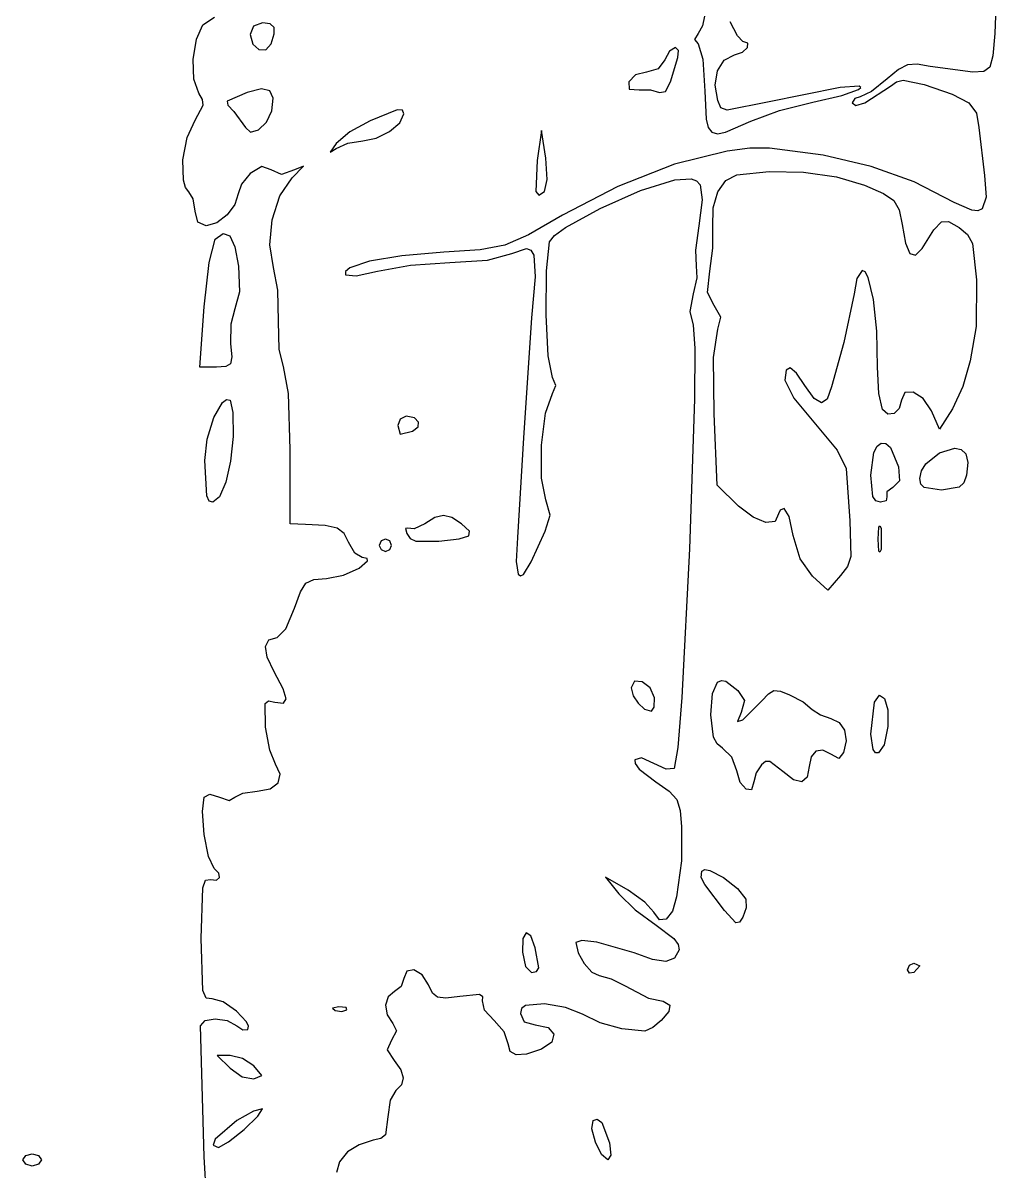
# Model space of a CAD drawing. Extents: x 0 to 282, y 0 to 282.
# Drawn here: x 69.5 to 125.4, y 177.9 to 243.8 of the extents above; entities that cross this region are included whole.
import ezdxf

# ---------------------------------------------------------------- set-up
doc = ezdxf.new("R2010")
doc.units = 0

msp = doc.modelspace()

# ---------------------------------------------------------------- linework, layer by layer
at = {"layer": 'Layer 1'}
for p, q in [((125.378332, 245.197356), (125.306675, 243.169984)), ((79.833607, 243.66386), (80.495065, 244.104832)), ((108.64249, 244.157268), (108.522877, 243.607154)), ((79.452716, 242.833726), (79.833607, 243.66386)), ((82.730904, 243.592894), (82.550105, 243.099005)), ((83.255661, 243.769283), (82.730904, 243.592894)), ((83.69498, 243.710853), (83.255661, 243.769283)), ((83.91271, 243.513517), (83.69498, 243.710853)), ((83.925388, 243.144201), (83.91271, 243.513517)), ((108.522877, 243.607154), (108.267664, 243.169486)), ((110.52545, 243.037198), (110.102116, 243.839768)), ((79.273571, 241.679479), (79.452716, 242.833726)), ((82.550105, 243.099005), (82.5501, 243.099)), ((82.5501, 243.099), (82.697826, 242.559912)), ((82.697826, 242.559912), (83.04399, 242.252334)), ((83.443071, 242.235798), (83.74955, 242.569833)), ((83.74955, 242.569833), (83.925388, 243.144201)), ((108.267664, 243.169486), (108.055998, 242.816708)), ((108.055998, 242.816708), (108.267664, 242.569763)), ((108.267664, 242.569763), (108.541067, 241.687818)), ((110.84295, 242.710878), (110.52545, 243.037198)), ((111.13289, 242.604493), (110.84295, 242.710878)), ((111.098714, 242.362509), (111.13289, 242.604493)), ((125.306675, 243.169984), (125.187612, 241.885101)), ((83.04399, 242.252334), (83.443071, 242.235798)), ((106.623177, 242.151298), (106.363003, 241.652999)), ((106.962726, 242.358555), (106.623177, 242.151298)), ((107.139115, 242.195395), (106.962726, 242.358555)), ((107.103837, 241.79411), (107.139115, 242.195395)), ((109.768631, 241.640965), (110.349061, 241.934766)), ((110.349061, 241.934766), (110.813185, 242.100682)), ((110.813185, 242.100682), (111.098714, 242.362509)), ((125.187612, 241.885101), (125.015633, 241.225297)), ((79.312707, 240.538463), (79.273571, 241.679479)), ((106.363, 241.653), (105.979354, 241.141472)), ((106.363003, 241.652999), (106.363, 241.653)), ((106.680503, 240.383), (107.103837, 241.79411)), ((108.541067, 241.687818), (108.65572, 239.853373)), ((109.383331, 241.01313), (109.768631, 241.640965)), ((120.301634, 241.361998), (119.781837, 241.096312)), ((120.854503, 241.402788), (120.301634, 241.361998)), ((121.602505, 241.264984), (120.854503, 241.402788)), ((124.036675, 240.947484), (121.602505, 241.264984)), ((125.015633, 241.225297), (124.671675, 240.982211)), ((104.674079, 240.784284), (104.28161, 240.382999)), ((105.30467, 240.947444), (104.674079, 240.784284)), ((105.979354, 241.141472), (105.30467, 240.947444)), ((109.242771, 240.193473), (109.383331, 241.01313)), ((119.133055, 240.559428), (118.224651, 239.836231)), ((119.781837, 241.096312), (119.133055, 240.559428)), ((124.671675, 240.982211), (124.036675, 240.947484)), ((79.586662, 239.74802), (79.312707, 240.538463)), ((83.184543, 239.979787), (82.373706, 239.782998)), ((83.674573, 239.875609), (83.184543, 239.979787)), ((104.28161, 240.382999), (104.303659, 239.968485)), ((104.303659, 239.968485), (104.881333, 239.924388)), ((104.881333, 239.924388), (105.542792, 239.933207)), ((105.542792, 239.933207), (106.045503, 239.783277)), ((106.402691, 239.831784), (106.680503, 240.383)), ((109.39656, 239.324206), (109.242771, 240.193473)), ((116.41684, 240.06504), (112.25406, 239.218373)), ((117.5088, 240.136148), (116.41684, 240.06504)), ((116.530946, 239.603673), (117.479588, 239.945978)), ((117.479588, 239.945978), (117.621732, 240.066902)), ((117.621732, 240.066902), (117.5088, 240.136148)), ((117.84542, 239.18359), (119.309444, 240.136091)), ((119.309444, 240.136091), (119.662222, 240.380831)), ((119.662222, 240.380831), (120.041458, 240.48005)), ((120.041458, 240.48005), (121.249724, 240.241924)), ((121.249724, 240.241924), (122.866439, 239.68244)), ((79.796675, 239.376502), (79.586662, 239.74802)), ((79.838016, 239.051286), (79.796675, 239.376502)), ((82.3737, 239.783), (81.231583, 239.289111)), ((81.231583, 239.289111), (81.25749, 239.048782)), ((82.373706, 239.782998), (82.3737, 239.783)), ((83.866947, 239.460543), (83.674573, 239.875609)), ((83.784816, 238.724668), (83.866947, 239.460543)), ((106.045503, 239.783277), (106.402691, 239.831784)), ((108.65572, 239.853373), (108.721866, 238.23886)), ((109.580112, 238.905834), (109.39656, 239.324206)), ((114.86462, 239.218373), (116.530946, 239.603673)), ((117.258925, 239.426125), (117.122224, 239.18359)), ((117.580835, 239.536368), (117.258925, 239.426125)), ((118.224651, 239.836231), (117.580835, 239.536368)), ((122.866439, 239.68244), (123.811774, 239.179179)), ((79.374995, 238.1958), (79.838016, 239.051286)), ((81.25749, 239.048782), (81.597588, 238.68939)), ((81.597588, 238.68939), (82.267866, 237.772167)), ((83.473376, 238.079746), (83.784816, 238.724668)), ((90.994653, 238.790587), (89.4292, 238.159996)), ((91.289554, 238.770192), (90.994653, 238.790587)), ((91.36948, 238.548052), (91.289554, 238.770192)), ((109.938953, 238.755352), (109.580112, 238.905834)), ((112.25406, 239.218373), (109.938953, 238.755352)), ((111.30156, 238.124763), (112.950797, 238.737715)), ((112.950797, 238.737715), (114.86462, 239.218373)), ((117.122224, 239.18359), (117.325072, 239.034762)), ((117.325072, 239.034762), (117.84542, 239.18359)), ((123.811774, 239.179179), (124.261014, 238.589928)), ((124.261014, 238.589928), (124.389444, 237.772474)), ((78.918037, 237.203612), (79.374995, 238.1958)), ((83.01311, 237.639875), (83.473376, 238.079746)), ((89.4292, 238.16), (88.27385, 237.52059)), ((89.4292, 238.159996), (89.4292, 238.16)), ((90.544863, 237.533818), (91.134111, 238.037628)), ((91.134111, 238.037628), (91.36948, 238.548052)), ((108.721866, 238.23886), (108.841756, 237.765435)), ((109.846348, 237.496925), (111.30156, 238.124763)), ((82.267866, 237.772167), (82.559459, 237.504276)), ((82.559459, 237.504276), (83.01311, 237.639875)), ((88.27385, 237.52059), (87.48892, 236.85472)), ((89.77702, 237.14907), (90.544863, 237.533818)), ((99.271745, 237.59561), (99.0248, 235.867)), ((99.51869, 236.00811), (99.271745, 237.59561)), ((108.841756, 237.765435), (109.052596, 237.494168)), ((109.052596, 237.494168), (109.379192, 237.409764)), ((109.379192, 237.409764), (109.846348, 237.496925)), ((124.389444, 237.772474), (124.706944, 235.020804)), ((78.682668, 235.920383), (78.918037, 237.203612)), ((87.48892, 236.85472), (87.144962, 236.356421)), ((87.48892, 236.572498), (88.154789, 236.876769)), ((88.154789, 236.876769), (89.00587, 236.995832)), ((89.00587, 236.995832), (89.77702, 237.14907)), ((87.144962, 236.356421), (87.48892, 236.572498)), ((99.602474, 234.791028), (99.51869, 236.00811)), ((109.936591, 236.418694), (106.918136, 235.655812)), ((111.244074, 236.578547), (109.936591, 236.418694)), ((112.359734, 236.573034), (111.244074, 236.578547)), ((115.447633, 236.172298), (112.359734, 236.573034)), ((118.198193, 235.536745), (115.447633, 236.172298)), ((78.705268, 234.742987), (78.682668, 235.920383)), ((83.215873, 235.536747), (82.550001, 235.126643)), ((83.749451, 235.33831), (83.215873, 235.536747)), ((84.340357, 235.073726), (83.749451, 235.33831)), ((85.090011, 235.33831), (84.340357, 235.073726)), ((84.9489, 234.879699), (85.614768, 235.545567)), ((85.614768, 235.545567), (85.090011, 235.33831)), ((99.0248, 235.867), (98.945425, 234.098701)), ((99.0248, 235.867), (99.0248, 235.867)), ((106.918136, 235.655812), (103.64833, 234.390221)), ((120.684173, 234.643225), (118.198193, 235.536745)), ((78.824675, 234.318), (78.705268, 234.742987)), ((82.550001, 235.126643), (82.051702, 234.5181)), ((84.242795, 233.841758), (84.9489, 234.879699)), ((99.448134, 234.10311), (99.602474, 234.791028)), ((104.969054, 234.157609), (106.926971, 234.77387)), ((106.926971, 234.77387), (107.876164, 234.826787)), ((107.876164, 234.826787), (108.180849, 234.711858)), ((108.180849, 234.711858), (108.382181, 234.482828)), ((109.391579, 234.081547), (109.852946, 234.735839)), ((109.852946, 234.735839), (110.489597, 235.056095)), ((110.489597, 235.056095), (112.34058, 235.250123)), ((112.34058, 235.250123), (114.317239, 235.206026)), ((114.317239, 235.206026), (116.214522, 234.937033)), ((116.214522, 234.937033), (117.827377, 234.456372)), ((122.978334, 233.468584), (120.684173, 234.643225)), ((124.706944, 235.020804), (124.81388, 233.766238)), ((79.022217, 234.0683), (78.824675, 234.318)), ((79.277981, 233.667016), (79.022217, 234.0683)), ((81.844445, 233.962473), (81.666954, 233.348418)), ((82.051702, 234.5181), (81.844445, 233.962473)), ((98.945425, 234.098701), (99.124019, 233.877664)), ((99.124019, 233.877664), (99.448134, 234.10311)), ((103.64833, 234.390221), (100.471134, 232.727754)), ((102.64072, 233.12463), (104.969054, 234.157609)), ((108.382181, 234.482828), (108.50455, 233.62293)), ((109.135264, 233.156056), (109.391579, 234.081547)), ((117.827377, 234.456372), (117.82738, 234.456371)), ((117.82738, 234.456371), (118.907765, 233.989491)), ((118.907765, 233.989491), (119.511898, 233.578835)), ((79.374995, 232.97469), (79.277981, 233.667016)), ((81.666954, 233.348418), (81.218265, 232.754206)), ((83.797965, 232.476397), (84.242795, 233.841758)), ((108.50455, 233.62293), (108.302801, 232.12803)), ((119.511898, 233.578835), (119.811759, 233.042502)), ((123.982648, 233.016587), (122.978334, 233.468584)), ((124.81388, 233.766238), (124.583472, 233.106985)), ((79.533744, 232.32646), (79.374995, 232.97469)), ((81.218265, 232.754206), (80.624053, 232.305515)), ((100.471134, 232.727754), (98.519277, 231.603274)), ((100.656343, 232.025507), (102.64072, 233.12463)), ((109.113767, 232.022205), (109.135264, 233.156056)), ((119.811759, 233.042502), (119.97933, 232.198591)), ((124.331429, 232.992333), (123.982648, 233.016587)), ((124.583472, 233.106985), (124.331429, 232.992333)), ((80.009995, 232.128023), (79.533744, 232.32646)), ((80.624053, 232.305515), (80.009995, 232.128023)), ((83.66402, 231.025048), (83.797965, 232.476397)), ((100.016382, 231.560694), (100.656343, 232.025507)), ((108.302801, 232.12803), (108.126412, 230.730149)), ((109.104948, 230.835992), (109.113767, 232.022205)), ((119.97933, 232.198591), (120.171153, 231.120413)), ((121.806612, 231.88826), (122.241521, 232.361756)), ((122.241521, 232.361756), (122.656587, 232.365617)), ((122.656587, 232.365617), (123.26017, 232.022211)), ((123.26017, 232.022211), (123.746893, 231.61817)), ((80.194755, 230.020185), (80.538713, 231.351926)), ((80.538713, 231.351926), (80.9863, 231.689821)), ((80.9863, 231.689821), (81.367742, 231.541545)), ((81.367742, 231.541545), (81.669809, 230.910404)), ((98.519277, 231.603274), (97.159426, 231.00796)), ((99.730301, 231.21081), (100.016382, 231.560694)), ((121.1435, 230.822761), (121.806612, 231.88826)), ((123.746893, 231.61817), (124.031872, 231.118218)), ((81.669809, 230.910404), (81.879273, 229.799706)), ((83.89057, 229.729139), (83.66402, 231.025048)), ((95.753275, 230.743377), (93.662514, 230.611084)), ((97.159426, 231.00796), (95.753275, 230.743377)), ((97.578354, 230.540527), (98.409586, 230.819993)), ((98.409586, 230.819993), (98.667279, 230.729663)), ((98.667279, 230.729663), (98.830714, 230.447923)), ((99.554463, 229.536219), (99.730301, 231.21081)), ((108.126412, 230.730149), (108.16169, 229.83497)), ((108.937378, 229.517485), (109.104948, 230.835992)), ((120.171153, 231.120413), (120.429123, 230.531716)), ((120.753238, 230.432498), (121.1435, 230.822761)), ((124.031872, 231.118218), (124.247948, 229.023601)), ((79.903713, 227.471366), (80.194755, 230.020185)), ((89.398309, 230.090736), (88.260047, 229.708192)), ((91.257561, 230.407134), (89.398309, 230.090736)), ((93.662514, 230.611084), (91.257561, 230.407134)), ((91.748697, 229.870249), (94.015294, 230.01136)), ((94.015294, 230.01136), (96.167241, 230.156881)), ((96.167241, 230.156881), (97.578354, 230.540527)), ((98.830714, 230.447923), (98.907885, 229.196112)), ((120.429123, 230.531716), (120.753238, 230.432498)), ((81.87927, 229.799706), (81.932187, 228.344496)), ((81.879273, 229.799706), (81.87927, 229.799706)), ((84.124285, 228.432679), (83.89057, 229.729139)), ((88.260047, 229.708192), (88.016065, 229.506585)), ((88.016065, 229.506585), (88.018064, 229.305804)), ((88.631016, 229.252888), (89.852514, 229.517471)), ((89.852514, 229.517471), (91.748697, 229.870249)), ((99.540683, 227.021574), (99.554463, 229.536219)), ((108.16169, 229.83497), (108.192558, 229.142642)), ((108.809496, 228.304808), (108.937378, 229.517485)), ((117.686278, 229.552757), (117.390826, 229.107374)), ((117.868868, 229.479721), (117.686278, 229.552757)), ((118.042363, 229.153678), (117.868868, 229.479721)), ((88.018064, 229.305804), (88.631016, 229.252888)), ((98.907885, 229.196112), (98.707244, 226.836357)), ((108.192558, 229.142642), (107.985301, 228.21219)), ((117.390826, 229.107374), (117.227667, 228.212197)), ((118.338917, 227.894704), (118.042363, 229.153678)), ((124.247948, 229.023601), (124.243538, 226.351308)), ((81.932187, 228.344496), (81.667603, 227.365536)), ((84.172792, 226.659969), (84.124285, 228.432679)), ((107.985301, 228.21219), (107.786863, 227.206772)), ((109.184323, 227.541925), (108.809496, 228.304808)), ((117.227667, 228.212197), (116.627944, 225.425247)), ((79.656768, 224.014146), (79.903713, 227.471366)), ((109.567969, 226.884873), (109.184323, 227.541925)), ((118.529638, 226.080104), (118.338917, 227.894704)), ((81.667603, 227.365536), (81.425068, 226.479181)), ((98.707244, 226.836357), (98.248633, 219.957187)), ((99.665808, 224.65245), (99.540683, 227.021574)), ((107.786863, 227.206772), (107.985301, 226.41302)), ((109.39599, 226.201365), (109.567969, 226.884873)), ((81.425068, 226.479181), (81.420658, 225.354706)), ((84.208069, 225.023958), (84.172792, 226.659969)), ((107.985301, 226.41302), (108.08011, 225.107397)), ((109.157865, 224.574173), (109.39599, 226.201365)), ((118.568223, 224.014147), (118.529638, 226.080104)), ((124.243538, 226.351308), (123.89517, 224.366931)), ((116.627944, 225.425247), (115.922388, 222.885247)), ((81.420658, 225.354706), (81.482394, 224.609462)), ((84.455014, 224.049409), (84.208069, 225.023958)), ((108.08011, 225.107397), (108.062471, 222.165905)), ((81.411838, 224.208176), (81.142845, 224.045015)), ((81.482394, 224.609462), (81.411838, 224.208176)), ((99.90669, 223.41442), (99.665808, 224.65245)), ((109.184323, 221.333025), (109.157865, 224.574173)), ((123.89517, 224.366931), (123.463017, 222.898491)), ((80.609269, 224.014146), (79.656768, 224.014146)), ((81.142845, 224.045015), (80.609269, 224.014146)), ((84.741646, 222.501596), (84.455014, 224.049409)), ((100.091899, 222.955809), (99.90669, 223.41442)), ((113.323951, 223.843808), (113.241268, 223.273302)), ((113.558769, 223.974446), (113.323951, 223.843808)), ((113.92588, 223.675137), (113.558769, 223.974446)), ((114.405438, 222.955802), (113.92588, 223.675137)), ((118.643188, 222.506018), (118.568223, 224.014147)), ((99.90669, 222.497197), (100.091899, 222.955809)), ((113.241268, 223.273302), (113.766025, 222.228199)), ((114.930198, 222.215521), (114.405438, 222.955802)), ((115.922388, 222.885247), (115.675443, 222.176935)), ((123.463017, 222.898491), (122.87211, 221.615261)), ((80.955812, 221.985642), (81.188494, 222.163132)), ((81.188494, 222.163132), (81.385209, 222.109113)), ((81.385209, 222.109113), (81.539549, 221.412378)), ((84.84307, 219.286909), (84.741646, 222.501596)), ((99.503751, 221.365002), (99.90669, 222.497197)), ((108.062471, 222.165905), (107.782454, 213.576312)), ((113.766025, 222.228199), (115.005158, 220.733302)), ((115.349123, 221.954796), (114.930198, 222.215521)), ((115.675443, 222.176935), (115.349123, 221.954796)), ((118.850445, 221.579977), (118.643188, 222.506018)), ((119.944055, 222.109144), (119.822788, 221.634547)), ((120.144697, 222.561142), (119.944055, 222.109144)), ((120.623152, 222.576576), (120.144697, 222.561142)), ((121.19421, 222.208363), (120.623152, 222.576576)), ((121.672665, 221.509421), (121.19421, 222.208363)), ((80.463576, 221.121338), (80.955812, 221.985642)), ((119.170149, 221.320355), (118.850445, 221.579977)), ((119.822788, 221.634547), (119.529541, 221.355081)), ((122.131276, 220.451091), (121.672665, 221.509421)), ((122.87211, 221.615261), (122.131276, 220.451091)), ((80.070559, 219.886616), (80.463576, 221.121338)), ((81.539549, 221.412378), (81.561598, 220.027723)), ((91.157811, 221.033417), (91.0167, 220.663)), ((91.510589, 221.192167), (91.157811, 221.033417)), ((91.98243, 221.094602), (91.510589, 221.192167)), ((92.216145, 220.861438), (91.98243, 221.094602)), ((92.185277, 220.581972), (92.216145, 220.861438)), ((99.276099, 219.525044), (99.503751, 221.365002)), ((109.360712, 217.240805), (109.184323, 221.333025)), ((119.529541, 221.355081), (119.170149, 221.320355)), ((91.0167, 220.663), (91.148992, 220.160291)), ((91.0167, 220.663), (91.0167, 220.663)), ((91.148992, 220.160291), (91.863367, 220.3455)), ((91.863367, 220.3455), (92.185277, 220.581972)), ((115.005158, 220.733302), (116.25752, 219.238404)), ((79.938819, 218.651893), (80.070559, 219.886616)), ((81.5616, 220.027723), (81.409465, 218.619367)), ((81.561598, 220.027723), (81.5616, 220.027723)), ((98.248633, 219.957187), (97.895855, 214.242187)), ((99.266728, 217.645397), (99.276099, 219.525044)), ((118.358503, 219.107738), (118.551979, 219.477673)), ((118.551979, 219.477673), (118.78845, 219.65289)), ((118.78845, 219.65289), (119.048073, 219.628017)), ((119.048073, 219.628017), (119.311002, 219.397678)), ((84.84307, 215.018299), (84.84307, 219.286909)), ((116.25752, 219.238404), (116.769048, 218.193302)), ((118.179909, 217.805217), (118.358503, 219.107738)), ((119.311002, 219.397678), (119.767409, 218.299106)), ((121.341156, 218.464484), (122.126638, 219.101689)), ((122.126638, 219.101689), (123.011337, 219.355247)), ((123.011337, 219.355247), (123.382373, 219.280281)), ((123.382373, 219.280281), (123.647988, 219.039949)), ((123.647988, 219.039949), (123.64799, 219.039948)), ((123.64799, 219.039948), (123.758233, 218.54165)), ((80.062291, 216.61901), (79.938819, 218.651893)), ((81.409465, 218.619367), (81.138266, 217.412758)), ((116.769048, 218.193302), (116.980715, 215.194692)), ((119.767409, 218.299106), (119.76741, 218.299114)), ((119.76741, 218.299114), (119.833556, 217.487722)), ((121.094142, 218.059891), (121.341156, 218.464484)), ((123.758233, 218.54165), (123.683268, 217.805228)), ((99.518634, 216.394137), (99.266728, 217.645397)), ((118.303381, 216.592545), (118.179909, 217.805217)), ((119.833556, 217.487722), (119.44991, 217.099664)), ((121.002158, 217.628839), (121.094142, 218.059891)), ((121.056177, 217.300866), (121.002158, 217.628839)), ((123.683268, 217.805228), (123.521762, 217.37528)), ((81.138266, 217.412758), (80.787692, 216.569951)), ((110.595432, 216.041355), (109.360712, 217.240805)), ((119.114771, 216.861539), (119.097132, 216.570497)), ((119.44991, 217.099664), (119.114771, 216.861539)), ((121.249101, 217.095263), (121.056177, 217.300866)), ((122.236878, 216.958561), (121.249101, 217.095263)), ((123.264344, 217.117311), (122.236878, 216.958561)), ((123.521762, 217.37528), (123.264344, 217.117311)), ((80.186866, 216.31529), (80.062291, 216.61901)), ((80.39743, 216.253003), (80.186866, 216.31529)), ((80.787692, 216.569951), (80.39743, 216.253003)), ((99.778808, 215.521009), (99.518634, 216.394137)), ((118.477565, 216.33182), (118.303381, 216.592545)), ((118.744354, 216.252997), (118.477565, 216.33182)), ((119.066264, 216.345601), (118.744354, 216.252997)), ((119.097132, 216.570497), (119.066264, 216.345601)), ((99.483356, 214.594967), (99.778808, 215.521009)), ((111.429973, 215.40415), (110.595432, 216.041355)), ((112.888492, 215.582744), (112.688952, 215.148387)), ((112.981096, 215.80764), (112.888492, 215.582744)), ((113.205992, 215.900244), (112.981096, 215.80764)), ((113.497034, 215.441635), (113.205992, 215.900244)), ((85.725015, 214.983021), (84.84307, 215.018299)), ((86.855009, 214.927346), (85.725015, 214.983021)), ((87.541825, 214.77576), (86.855009, 214.927346)), ((92.5689, 215.018), (91.969177, 214.735778)), ((92.568904, 215.017999), (92.5689, 215.018)), ((93.152644, 215.375186), (92.568904, 215.017999)), ((93.64047, 215.494249), (93.152644, 215.375186)), ((94.121681, 215.375186), (93.64047, 215.494249)), ((94.685574, 215.017999), (94.121681, 215.375186)), ((95.131506, 214.600729), (94.685574, 215.017999)), ((112.165296, 215.097675), (111.429973, 215.40415)), ((112.688952, 215.148387), (112.165296, 215.097675)), ((113.735159, 214.348024), (113.497034, 215.441635)), ((116.980715, 215.194692), (117.033632, 213.148582)), ((118.651418, 214.82424), (118.707091, 214.900307)), ((118.707091, 214.900307), (118.7793, 214.771322)), ((87.937598, 214.47204), (87.541825, 214.77576)), ((88.194465, 213.959961), (87.937598, 214.47204)), ((91.581122, 214.771055), (91.470879, 214.757826)), ((91.470879, 214.757826), (91.545844, 214.453555)), ((91.545844, 214.453555), (91.733258, 214.17905)), ((91.969177, 214.735778), (91.581122, 214.771055)), ((94.541706, 214.149835), (95.104497, 214.325672)), ((95.104497, 214.325672), (95.131506, 214.600729)), ((97.895855, 214.242187), (97.818685, 212.86084)), ((98.671967, 212.831077), (99.483356, 214.594967)), ((114.136442, 213.01188), (113.735159, 214.348024)), ((118.602911, 214.136322), (118.651418, 214.82424)), ((118.7793, 214.771322), (118.7793, 213.536602)), ((88.556062, 213.33378), (88.194465, 213.959961)), ((90.068643, 214.038764), (89.9584, 213.783)), ((89.9584, 213.783), (90.068643, 213.540465)), ((89.9584, 213.783), (89.9584, 213.783)), ((90.311178, 214.135778), (90.068643, 214.038764)), ((90.068643, 213.540465), (90.311178, 213.430222)), ((90.566942, 214.038764), (90.311178, 214.135778)), ((90.311178, 213.430222), (90.566942, 213.540465)), ((90.663956, 213.783), (90.566942, 214.038764)), ((90.566942, 213.540465), (90.663956, 213.783)), ((91.733258, 214.17905), (92.066192, 214.030222)), ((92.066192, 214.030222), (93.380294, 214.030221)), ((93.380294, 214.030221), (94.541706, 214.149835)), ((107.782454, 213.576312), (107.330457, 205.046248)), ((118.651418, 213.452815), (118.602911, 214.136322)), ((118.7793, 213.536599), (118.707091, 213.38722)), ((118.7793, 213.536602), (118.7793, 213.536599)), ((88.970577, 213.078016), (88.556062, 213.33378)), ((88.807419, 212.478291), (89.290834, 212.890602)), ((89.254522, 213.026477), (88.970577, 213.078016)), ((89.290834, 212.890602), (89.254522, 213.026477)), ((114.828769, 212.019694), (114.136442, 213.01188)), ((117.033632, 213.148582), (116.841809, 212.575318)), ((118.707091, 213.38722), (118.651418, 213.452815)), ((87.894056, 212.06598), (88.807419, 212.478291)), ((97.818685, 212.86084), (97.939952, 212.134338)), ((98.233199, 212.108983), (98.671967, 212.831077)), ((116.841809, 212.575318), (116.451548, 212.054972)), ((85.426258, 211.114585), (85.742657, 211.613987)), ((85.742657, 211.613987), (86.191347, 211.822346)), ((86.191347, 211.822346), (86.924467, 211.878566)), ((86.924467, 211.878566), (87.894056, 212.06598)), ((97.939952, 212.134338), (98.066732, 212.031124)), ((98.066732, 212.031124), (98.233199, 212.108983)), ((115.710714, 211.208305), (114.828769, 212.019694)), ((116.451548, 212.054972), (115.710714, 211.208305)), ((85.090017, 210.185236), (85.426258, 211.114585)), ((84.582899, 208.981385), (85.090017, 210.185236)), ((84.102239, 208.491906), (84.582899, 208.981385)), ((83.418731, 207.980376), (83.61331, 208.361818)), ((83.61331, 208.361818), (84.102239, 208.491906)), ((83.521808, 207.360808), (83.418731, 207.980376)), ((83.92585, 206.516346), (83.521808, 207.360808)), ((84.442339, 205.55172), (83.92585, 206.516346)), ((104.616579, 205.977129), (104.421999, 205.598997)), ((105.052592, 205.951773), (104.616579, 205.977129)), ((105.508448, 205.608918), (105.052592, 205.951773)), ((109.0998, 205.284347), (109.385329, 205.92982)), ((109.385329, 205.92982), (109.602094, 206.031588)), ((109.602094, 206.031588), (109.869295, 205.986595)), ((109.869295, 205.986595), (110.558313, 205.45798)), ((84.618176, 204.964125), (84.442339, 205.55172)), ((84.45667, 204.720488), (84.618176, 204.964125)), ((104.421999, 205.598997), (104.422, 205.599)), ((104.422, 205.599), (104.534448, 205.151412)), ((104.534448, 205.151412), (104.818875, 204.717053)), ((105.762559, 205.034552), (105.508448, 205.608918)), ((105.75374, 204.487746), (105.762559, 205.034552)), ((107.330457, 205.046248), (107.097845, 202.179167)), ((109.006093, 204.04687), (109.0998, 205.284347)), ((110.558313, 205.45798), (110.55832, 205.457983)), ((110.55832, 205.457983), (110.937556, 204.875899)), ((111.934152, 204.858259), (112.301262, 205.265607)), ((112.301262, 205.265607), (112.622069, 205.444752)), ((112.622069, 205.444752), (112.995793, 205.418845)), ((112.995793, 205.418845), (113.521652, 205.211037)), ((113.521652, 205.211037), (114.306583, 204.800932)), ((118.389759, 204.787707), (118.694581, 205.187338)), ((118.694581, 205.187338), (118.976253, 204.994964)), ((118.976253, 204.994964), (119.158705, 204.346184)), ((83.405502, 204.712773), (83.590711, 204.864357)), ((83.43196, 203.341346), (83.405502, 204.712773)), ((83.590711, 204.864357), (83.961127, 204.787736)), ((83.961127, 204.787736), (84.45667, 204.720488)), ((104.818875, 204.717053), (105.195908, 204.388527)), ((105.195908, 204.388527), (105.58617, 204.25844)), ((105.58617, 204.25844), (105.75374, 204.487746)), ((110.937556, 204.875899), (110.734709, 204.187983)), ((110.840542, 203.764649), (111.934152, 204.858259)), ((114.306583, 204.800932), (114.826932, 204.36437)), ((114.826932, 204.36437), (115.289953, 204.04687)), ((118.178092, 202.953257), (118.389759, 204.787707)), ((119.158705, 204.346184), (119.165871, 203.376597)), ((109.156024, 202.763641), (109.006093, 204.04687)), ((110.734709, 204.187983), (110.523042, 203.672045)), ((110.523042, 203.672045), (110.840542, 203.764649)), ((115.289953, 204.04687), (115.885262, 203.835203)), ((115.885262, 203.835203), (116.363166, 203.61637)), ((83.674496, 202.031658), (83.43196, 203.341346)), ((116.363166, 203.61637), (116.665783, 203.169333)), ((116.665783, 203.169333), (116.763348, 202.570161)), ((119.16587, 203.376591), (118.951998, 202.328179)), ((119.165871, 203.376597), (119.16587, 203.376591)), ((109.363281, 202.394878), (109.156024, 202.763641)), ((109.676371, 202.14187), (109.363281, 202.394878)), ((116.763348, 202.570161), (116.626096, 201.894923)), ((118.312589, 202.05698), (118.178092, 202.953257)), ((118.951998, 202.328179), (118.619064, 201.868464)), ((83.996405, 201.224676), (83.674496, 202.031658)), ((107.097845, 202.179167), (106.891691, 200.97772)), ((110.201128, 201.621521), (109.676371, 202.14187)), ((115.029777, 201.965479), (114.75417, 201.640262)), ((115.424446, 202.026113), (115.029777, 201.965479)), ((115.885262, 201.78909), (115.424446, 202.026113)), ((116.348283, 201.550964), (115.885262, 201.78909)), ((116.626096, 201.894923), (116.348283, 201.550964)), ((118.453424, 201.877973), (118.312589, 202.05698)), ((118.619064, 201.868464), (118.453424, 201.877973)), ((84.262643, 200.654721), (83.996405, 201.224676)), ((105.021965, 201.577443), (104.633911, 201.471609)), ((104.633911, 201.471609), (104.647691, 201.253328)), ((104.647691, 201.253328), (104.876446, 200.942442)), ((105.727521, 201.259942), (105.021965, 201.577443)), ((106.441899, 200.933623), (105.727521, 201.259942)), ((110.48776, 200.83659), (110.201128, 201.621521)), ((111.898872, 201.189368), (111.594601, 200.721937)), ((112.131483, 201.37182), (111.898872, 201.189368)), ((112.383939, 201.378986), (112.131483, 201.37182)), ((113.133592, 200.801312), (112.383939, 201.378986)), ((114.650542, 201.083534), (114.537543, 200.46893)), ((114.75417, 201.640262), (114.650542, 201.083534)), ((84.141929, 200.157525), (84.262643, 200.654721)), ((104.876446, 200.942442), (105.833361, 200.201609)), ((106.891691, 200.97772), (106.441899, 200.933623)), ((110.686749, 200.171824), (110.48776, 200.83659)), ((111.594601, 200.721937), (111.475538, 200.20159)), ((113.742688, 200.32451), (113.133592, 200.801312)), ((114.537543, 200.46893), (114.222798, 200.214819)), ((82.938075, 199.672456), (83.683871, 199.80585)), ((83.683871, 199.80585), (84.141929, 200.157525)), ((105.833361, 200.201609), (106.605614, 199.675198)), ((111.021336, 199.778256), (110.686749, 200.171824)), ((111.33608, 199.755105), (111.021336, 199.778256)), ((111.475538, 200.20159), (111.33608, 199.755105)), ((114.222798, 200.214819), (113.742688, 200.32451)), ((79.798903, 198.5116), (79.904185, 199.319678)), ((79.904185, 199.319678), (80.226095, 199.504887)), ((80.226095, 199.504887), (80.78613, 199.319678)), ((80.78613, 199.319678), (81.346165, 199.134469)), ((81.346165, 199.134469), (81.668075, 199.319678)), ((81.668075, 199.319678), (82.131096, 199.562213)), ((82.131096, 199.562213), (82.938075, 199.672456)), ((106.605614, 199.675198), (107.037216, 199.191781)), ((107.037216, 199.191781), (107.237307, 198.569458)), ((79.908595, 197.194196), (79.798903, 198.5116)), ((107.237307, 198.569458), (107.315031, 197.626329)), ((80.157193, 195.916478), (79.908595, 197.194196)), ((107.315031, 197.626329), (107.319441, 195.66841)), ((80.46863, 195.227458), (80.157193, 195.916478)), ((80.738175, 194.964528), (80.46863, 195.227458)), ((107.319441, 195.66841), (107.032809, 193.604659)), ((108.445434, 194.724715), (108.476302, 195.086313)), ((108.476302, 195.086313), (108.644767, 195.168513)), ((108.644767, 195.168513), (108.93767, 195.115527)), ((108.93767, 195.115527), (109.733074, 194.711486)), ((79.820401, 194.116208), (79.980804, 194.569307)), ((79.980804, 194.569307), (80.256963, 194.592458)), ((80.256963, 194.592458), (80.602576, 194.557731)), ((80.602576, 194.557731), (80.772901, 194.71152)), ((80.772901, 194.71152), (80.738175, 194.964528)), ((104.245859, 193.992714), (102.940579, 194.733548)), ((102.940579, 194.733548), (103.716691, 193.781047)), ((108.652691, 194.310201), (108.445434, 194.724715)), ((109.733074, 194.711486), (110.535092, 194.089163)), ((79.727796, 191.205788), (79.820401, 194.116208)), ((103.716691, 193.781047), (104.647142, 192.855003)), ((105.211591, 193.304798), (104.245859, 193.992714)), ((109.781581, 192.828531), (108.652691, 194.310201)), ((110.535092, 194.089163), (111.016302, 193.463533)), ((105.727529, 192.722714), (105.211591, 193.304798)), ((107.032809, 193.604659), (106.789171, 192.787206)), ((111.0163, 193.463535), (111.02071, 192.978464)), ((111.016302, 193.463533), (111.0163, 193.463535)), ((104.647142, 192.855003), (105.868641, 191.981877)), ((106.050542, 192.290009), (105.727529, 192.722714)), ((106.789171, 192.787206), (106.433086, 192.330247)), ((110.443036, 192.105336), (109.781581, 192.828531)), ((110.839911, 192.440475), (110.644781, 192.153843)), ((111.02071, 192.978464), (110.839911, 192.440475)), ((105.868641, 191.981877), (106.878466, 191.210177)), ((106.433086, 192.330247), (106.050542, 192.290009)), ((110.644781, 192.153843), (110.443036, 192.105336)), ((79.83363, 188.233637), (79.727796, 191.205788)), ((98.204559, 191.212721), (98.1781, 190.429995)), ((98.389767, 191.532426), (98.204559, 191.212721)), ((98.654351, 191.362652), (98.389767, 191.532426)), ((98.918934, 190.67694), (98.654351, 191.362652)), ((106.878466, 191.210177), (107.123758, 190.865668)), ((99.117371, 189.521594), (98.918934, 190.67694)), ((101.597273, 191.108754), (101.247251, 190.994101)), ((101.247251, 190.994101), (101.382299, 190.398789)), ((102.459926, 191.01174), (101.597273, 191.108754)), ((104.598641, 190.394378), (102.459926, 191.01174)), ((107.173921, 190.570767), (106.920362, 190.0868)), ((107.123758, 190.865668), (107.173921, 190.570767)), ((98.1781, 190.43), (98.363308, 189.60979)), ((98.1781, 190.429995), (98.1781, 190.43)), ((101.382299, 190.398789), (101.719092, 189.777018)), ((105.645951, 190.00522), (104.598641, 190.394378)), ((106.415448, 189.900489), (105.645951, 190.00522)), ((106.920362, 190.0868), (106.415448, 189.900489)), ((91.540359, 189.348733), (91.369483, 188.912719)), ((91.942746, 189.41102), (91.540359, 189.348733)), ((92.411279, 189.135962), (91.942746, 189.41102)), ((98.363308, 189.60979), (98.707267, 189.26583)), ((98.707267, 189.26583), (98.993348, 189.317644)), ((98.993348, 189.317644), (99.117371, 189.521594)), ((101.719092, 189.777018), (102.155104, 189.287539)), ((102.155104, 189.287539), (102.587811, 189.089101)), ((120.294944, 189.406593), (120.405187, 189.679996)), ((120.405187, 189.230204), (120.294944, 189.406593)), ((120.405187, 189.679996), (120.647722, 189.794649)), ((120.647722, 189.265482), (120.405187, 189.230204)), ((120.647722, 189.794649), (121.0005, 189.653538)), ((121.0005, 189.653538), (120.647722, 189.265482)), ((121.0005, 189.653538), (121.0005, 189.653538)), ((91.369483, 188.912719), (91.210733, 188.462927)), ((92.780593, 188.559941), (92.411279, 189.135962)), ((93.007142, 188.08314), (92.780593, 188.559941)), ((102.587811, 189.089101), (103.27573, 188.908303)), ((103.27573, 188.908303), (104.069481, 188.489378)), ((104.069481, 188.489378), (105.410041, 187.783822)), ((80.025452, 187.792665), (79.83363, 188.233637)), ((90.471553, 187.865409), (90.324378, 187.386955)), ((90.840316, 188.171885), (90.471553, 187.865409)), ((91.210733, 188.462927), (90.840316, 188.171885)), ((93.29653, 187.841156), (93.007142, 188.08314)), ((93.777742, 187.790996), (93.29653, 187.841156)), ((94.579763, 187.889663), (93.777742, 187.790996)), ((95.721883, 187.991086), (94.579763, 187.889663)), ((95.904335, 187.87478), (95.721883, 187.991086)), ((95.885043, 187.642718), (95.904335, 187.87478)), ((80.362796, 187.748568), (80.025452, 187.792665)), ((81.000001, 187.572177), (80.362796, 187.748568)), ((81.756268, 187.05183), (81.000001, 187.572177)), ((87.630067, 187.289667), (87.272879, 187.223521)), ((87.272879, 187.223521), (87.4184, 187.078)), ((88.05781, 187.254389), (87.630067, 187.289667)), ((88.088678, 187.113278), (88.05781, 187.254389)), ((90.324378, 187.386955), (90.408714, 186.842352)), ((96.008515, 187.104731), (95.885043, 187.642718)), ((98.133449, 187.188511), (98.072265, 186.901878)), ((98.350076, 187.369309), (98.133449, 187.188511)), ((99.448095, 187.466323), (98.350076, 187.369309)), ((100.647537, 187.259066), (99.448095, 187.466323)), ((101.635315, 186.8666), (100.647537, 187.259066)), ((105.410041, 187.783822), (106.255054, 187.625072)), ((106.255054, 187.625072), (106.640354, 187.386947)), ((106.640354, 187.386947), (106.595705, 187.02976)), ((79.953242, 186.498962), (80.534776, 186.606449)), ((80.534776, 186.606449), (81.215527, 186.508884)), ((81.215527, 186.508884), (81.773906, 186.196345)), ((82.327327, 186.438879), (81.756268, 187.05183)), ((87.4184, 187.078), (87.806456, 187.016264)), ((87.4184, 187.078), (87.4184, 187.078)), ((87.806456, 187.016264), (88.088678, 187.113278)), ((90.408714, 186.842352), (90.734483, 186.337435)), ((96.555321, 186.513828), (96.008515, 187.104731)), ((97.132994, 185.856776), (96.555321, 186.513828)), ((98.072265, 186.901878), (98.283931, 186.425628)), ((102.645142, 186.377121), (101.635315, 186.8666)), ((106.150875, 186.513822), (105.65919, 186.099308)), ((106.595705, 187.02976), (106.150875, 186.513822)), ((79.692516, 186.196345), (79.953242, 186.498962)), ((79.904183, 178.682175), (79.692516, 186.196345)), ((81.773906, 186.196345), (82.117865, 185.971449)), ((82.117865, 185.971449), (82.408906, 185.984678)), ((82.448318, 186.176225), (82.327327, 186.438879)), ((82.408906, 185.984678), (82.448318, 186.176225)), ((90.93733, 185.914102), (90.663927, 185.384934)), ((90.734483, 186.337435), (90.93733, 185.914102)), ((97.36671, 185.173268), (97.132994, 185.856776)), ((98.283931, 186.425628), (98.918932, 186.266878)), ((98.918932, 186.266878), (99.653701, 186.105923)), ((99.653701, 186.105923), (99.981675, 185.720073)), ((103.893095, 186.019933), (102.645142, 186.377121)), ((105.207192, 185.896461), (103.893095, 186.019933)), ((105.65919, 186.099308), (105.207192, 185.896461)), ((90.663927, 185.384934), (90.403753, 184.829309)), ((99.866472, 185.254847), (99.27171, 184.855768)), ((99.981675, 185.720073), (99.866472, 185.254847)), ((90.403753, 184.829309), (90.805038, 184.220764)), ((97.47585, 184.736705), (97.36671, 185.173268)), ((97.8165, 184.538268), (97.47585, 184.736705)), ((98.408505, 184.577955), (97.8165, 184.538268)), ((99.27171, 184.855768), (98.408505, 184.577955)), ((81.3859, 184.502834), (80.645066, 184.502834)), ((80.645066, 184.502834), (81.3859, 183.762)), ((82.100272, 184.322035), (81.3859, 184.502834)), ((82.76173, 183.903111), (82.100272, 184.322035)), ((83.211522, 183.347485), (82.76173, 183.903111)), ((90.805038, 184.220764), (91.188684, 183.677816)), ((81.3859, 183.762), (82.087047, 183.27693)), ((81.3859, 183.762), (81.3859, 183.762)), ((82.087047, 183.27693), (82.76173, 183.162277)), ((82.76173, 183.162277), (83.211522, 183.347485)), ((91.188684, 183.677816), (91.334205, 183.210936)), ((91.334205, 183.210936), (91.241601, 182.816817)), ((91.241601, 182.816817), (90.910871, 182.492154)), ((90.588961, 181.932119), (90.45226, 180.975204)), ((90.910871, 182.492154), (90.588961, 181.932119)), ((82.739632, 181.309807), (81.7739, 180.763002)), ((83.25557, 181.43328), (82.739632, 181.309807)), ((82.98768, 181.0116), (83.25557, 181.43328)), ((81.7739, 180.763), (80.530356, 179.695848)), ((81.7739, 180.763002), (81.7739, 180.763)), ((82.197237, 180.255884), (82.98768, 181.0116)), ((90.45226, 180.975204), (90.319969, 179.94774)), ((102.170914, 180.291687), (102.2321, 180.763526)), ((102.2321, 180.763526), (102.480147, 180.847862)), ((102.480147, 180.847862), (102.734809, 180.644464)), ((102.734809, 180.644464), (103.184601, 179.493526)), ((81.300961, 179.533241), (82.197237, 180.255884)), ((90.319969, 179.94774), (90.055385, 179.73993)), ((102.37762, 179.528804), (102.170914, 180.291687)), ((80.530356, 179.695848), (80.414603, 179.344174)), ((80.414603, 179.344174), (80.71557, 179.21078)), ((80.71557, 179.21078), (81.300961, 179.533241)), ((88.798612, 179.37888), (88.123923, 178.964366)), ((89.605593, 179.634644), (88.798612, 179.37888)), ((90.055385, 179.73993), (89.605593, 179.634644)), ((102.723232, 178.818837), (102.37762, 179.528804)), ((103.184601, 179.493526), (103.1846, 179.493524)), ((103.1846, 179.493524), (103.263975, 178.774739)), ((69.494266, 178.505746), (69.653016, 178.761511)), ((69.653016, 178.761511), (70.023433, 178.858524)), ((70.023433, 178.858524), (70.39385, 178.761511)), ((70.39385, 178.761511), (70.5526, 178.505746)), ((80.045294, 176.318565), (79.904183, 178.682175)), ((88.123923, 178.964366), (87.675234, 178.389449)), ((103.078767, 178.505746), (102.723232, 178.818837)), ((103.263975, 178.774739), (103.078767, 178.505746)), ((69.653016, 178.263212), (69.494266, 178.505746)), ((70.023433, 178.152968), (69.653016, 178.263212)), ((70.39385, 178.263212), (70.023433, 178.152968)), ((70.5526, 178.505746), (70.39385, 178.263212)), ((70.5526, 178.505746), (70.5526, 178.505746)), ((87.675234, 178.389449), (87.497742, 177.778152))]:
    msp.add_line(p, q, dxfattribs=at)

doc.saveas('drawing.dxf')
